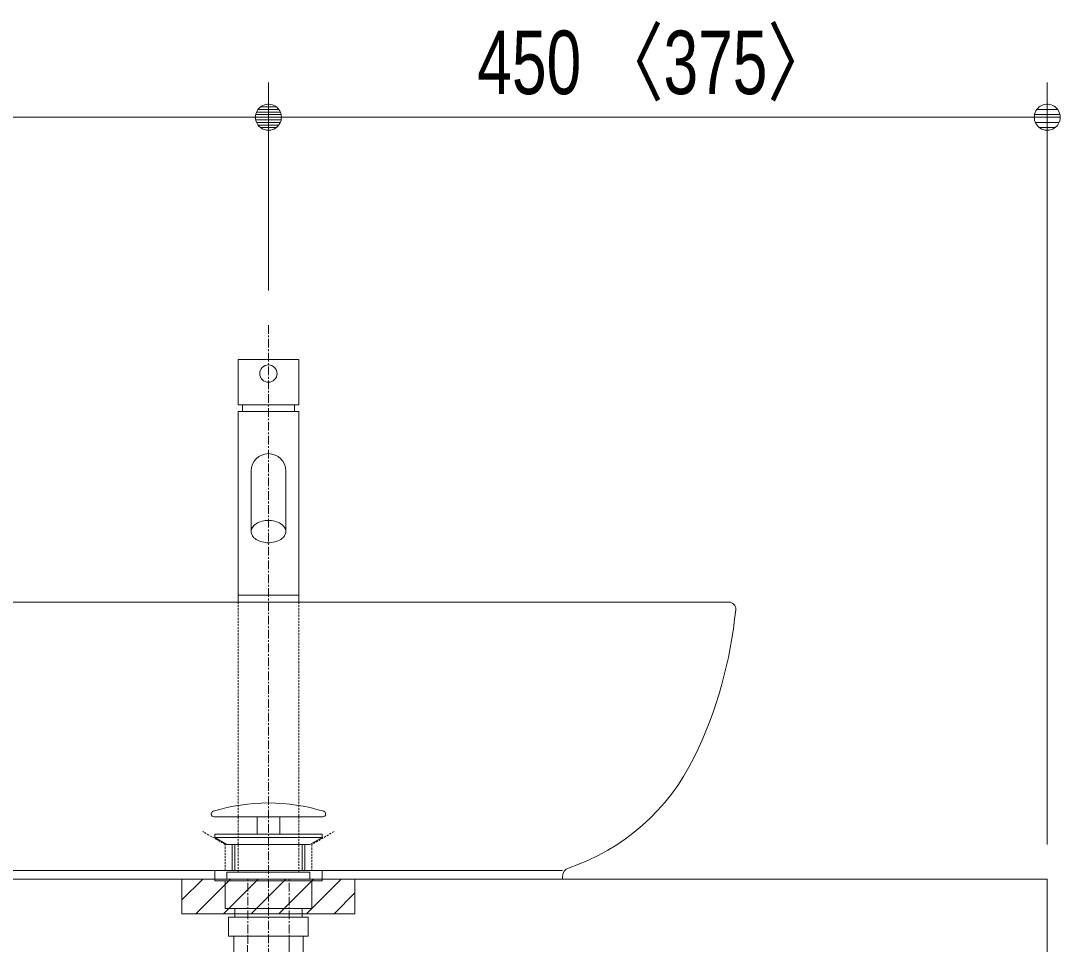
# Model space of a CAD drawing. Units: millimetres, scale not verified. Extents: x -6062 to 6062, y -3045 to 3045.
# Drawn here: x -2311 to -1710, y -1368 to -834 of the extents above; entities that cross this region are included whole.
import ezdxf
from ezdxf.enums import TextEntityAlignment as Align

# ---------------------------------------------------------------- set-up
doc = ezdxf.new("R2010")
doc.units = ezdxf.units.MM
doc.header["$LTSCALE"] = 20
doc.linetypes.add('CHAIN1', pattern=[8, 5, -1, 1, -1])
doc.linetypes.add('DASHED1', pattern=[1.8, 1.2, -0.6])
for name, color, linetype, lineweight in [('0-2_4給排水', 7, 'Continuous', 9), ('0-3_2寸法-1', 7, 'Continuous', 9), ('0-4_0', 7, 'Continuous', 9), ('0-7_5ボウル・キャビネット', 7, 'Continuous', 9)]:
    doc.layers.add(name, color=color, linetype=linetype, lineweight=lineweight)
doc.styles.add('ＭＳ Ｐゴシック', font='')
doc.styles.get('ＭＳ Ｐゴシック').set_extended_font_data('MS PGothic')

# ---------------------------------------------------------------- blocks, each defined once
blk = doc.blocks.new('グループ-10')
at = {"layer": '0-2_4給排水'}
for p, q in [((-7900, -21120), (-7900, -21200)), ((-7300, -21120), (-7300, -21200)), ((-7250, -23320), (-7950, -23320))]:
    blk.add_line(p, q, dxfattribs=at)
for points in [[(-7950, -20600), (-7950, -21120), (-7250, -21120), (-7250, -20600)], [(-7950, -23400), (-7250, -23400), (-7250, -21200), (-7950, -21200)], [(-8080, -26520), (-8080, -26600), (-7120, -26600), (-7120, -26520)]]:
    blk.add_lwpolyline(points, close=True, dxfattribs=at)
for points in [[(-7800, -21885.7), (-7800, -22585.7), (-7799.2, -22597.3), (-7796.7, -22609.1), (-7792.3, -22621.1), (-7786, -22633), (-7777.7, -22644.8), (-7767.4, -22656.1), (-7755.3, -22666.8), (-7741.4, -22676.6), (-7726.1, -22685.5), (-7709.4, -22693.3)], [(-7709.4, -22693.3), (-7691.9, -22699.9), (-7673.6, -22705.3), (-7655, -22709.3), (-7636.4, -22712.1), (-7618, -22713.8), (-7600, -22714.3), (-7582, -22713.8), (-7563.6, -22712.1), (-7545, -22709.3), (-7526.4, -22705.3), (-7508.1, -22699.9), (-7490.6, -22693.3), (-7473.9, -22685.5), (-7458.6, -22676.6), (-7444.7, -22666.8), (-7432.6, -22656.1), (-7422.3, -22644.8), (-7414, -22633), (-7407.7, -22621.1), (-7403.3, -22609.1), (-7400.8, -22597.3), (-7400, -22585.7), (-7400, -21885.7)], [(-7400, -22585.7), (-7400.8, -22574.2), (-7403.3, -22562.3), (-7407.7, -22550.3), (-7414, -22538.4), (-7422.3, -22526.7), (-7432.6, -22515.4), (-7444.7, -22504.7), (-7458.6, -22494.8), (-7473.9, -22485.9), (-7490.6, -22478.1), (-7508.1, -22471.5), (-7526.4, -22466.2), (-7545, -22462.1), (-7563.6, -22459.3), (-7582, -22457.7), (-7600, -22457.2), (-7618, -22457.7), (-7636.4, -22459.3), (-7655, -22462.1), (-7673.6, -22466.2), (-7691.9, -22471.5), (-7709.4, -22478.1), (-7726.1, -22485.9), (-7741.4, -22494.8), (-7755.3, -22504.7), (-7767.4, -22515.4), (-7777.7, -22526.7), (-7786, -22538.4), (-7792.3, -22550.3), (-7796.7, -22562.3), (-7799.2, -22574.2), (-7800, -22585.7)]]:
    blk.add_lwpolyline(points, dxfattribs=at)
at = {"layer": '0-2_4給排水', "linetype": 'DASHED1'}
blk.add_lwpolyline([(-7950, -26520), (-7250, -26520), (-7250, -23400), (-7950, -23400)], close=True, dxfattribs=at)
at = {"layer": '0-2_4給排水', "linetype": 'CHAIN1'}
for points in [[(-7840, -27346.5), (-7840, -27223.6), (-7840, -26600)], [(-7360, -27346.5), (-7360, -27223.6), (-7360, -26600)]]:
    blk.add_lwpolyline(points, dxfattribs=at)
at = {"layer": '0-2_4給排水'}
blk.add_circle((-7600, -20760), 100, dxfattribs=at)
for start, end in [(90, 180), (0, 90)]:
    blk.add_arc((-7600, -21885.7), 200, start, end, dxfattribs=at)
at = {"layer": '0-2_4給排水', "linetype": 'CHAIN1'}
for centre, start, end in [((-12828.9, -27346.5), 334.77086, 0), ((-2371.1, -27346.5), 180, 205.22914)]:
    blk.add_arc(centre, 4988.9, start, end, dxfattribs=at)
blk = doc.blocks.new('_Dot')
at = {"layer": '0-4_0'}
for p, q in [((-10, 0), (-20, 0)), ((9.78, 2), (-9.78, 2)), ((7.99, 6), (-7.99, 6)), ((9.16, -3.98), (-9.16, -3.98)), ((6, -7.98), (-6, -7.98))]:
    blk.add_line(p, q, dxfattribs=at)
for points in [[(10, 0), (9.92, 1.25), (9.69, 2.49), (9.3, 3.68), (8.76, 4.82), (8.09, 5.88), (7.29, 6.85), (6.37, 7.71), (5.36, 8.44), (4.26, 9.05), (3.09, 9.51), (1.87, 9.82), (0.63, 9.98), (-0.63, 9.98), (-1.87, 9.82), (-3.09, 9.51), (-4.26, 9.05), (-5.36, 8.44), (-6.37, 7.71), (-7.29, 6.85), (-8.09, 5.88), (-8.76, 4.82), (-9.3, 3.68), (-9.69, 2.49), (-9.92, 1.25), (-10, 0), (0, 0)], [(-10, 0), (-9.92, -1.25), (-9.69, -2.49), (-9.3, -3.68), (-8.76, -4.82), (-8.09, -5.88), (-7.29, -6.85), (-6.37, -7.71), (-5.36, -8.44), (-4.26, -9.05), (-3.09, -9.51), (-1.87, -9.82), (-0.63, -9.98), (0.63, -9.98), (1.87, -9.82), (3.09, -9.51), (4.26, -9.05), (5.36, -8.44), (6.37, -7.71), (7.29, -6.85), (8.09, -5.88), (8.76, -4.82), (9.3, -3.68), (9.69, -2.49), (9.92, -1.25), (10, 0), (0, 0)]]:
    blk.add_lwpolyline(points, close=True, dxfattribs=at)
blk = doc.blocks.new('グループ-14')
at = {"layer": '0-2_4給排水', "linetype": 'CHAIN1'}
blk.add_line((-7600, -20200), (-7600, -41400), dxfattribs=at)
at = {"layer": '0-2_4給排水'}
for p, q in [((-8260, -25845.2), (-8260, -25850)), ((-8230, -25880), (-6970, -25880)), ((-6940, -25850), (-6940, -25845.2)), ((-8020, -26200), (-8020, -26500)), ((-7990, -26200), (-7990, -26500)), ((-7210, -26200), (-7210, -26500)), ((-7180, -26200), (-7180, -26500))]:
    blk.add_line(p, q, dxfattribs=at)
for points in [[(-7730, -25880), (-7470, -25880), (-7470, -26080), (-7730, -26080)], [(-8220, -26080), (-6980, -26080), (-6980, -26120), (-8220, -26120)], [(-8081.3, -26200), (-8220, -26120), (-6980, -26120), (-7120.2, -26200)], [(-8220, -26500), (-6980, -26500), (-6980, -26620), (-8220, -26620)], [(-8100, -26620), (-7100, -26620), (-7100, -26940), (-8100, -26940)], [(-7990, -26940), (-7210, -26940), (-7210, -27040), (-7990, -27040)], [(-8060, -27040), (-7140, -27040), (-7140, -27260), (-8060, -27260)], [(-8000, -27260), (-7200, -27260), (-7200, -27500), (-8000, -27500)]]:
    blk.add_lwpolyline(points, close=True, dxfattribs=at)
for centre, radius, start, end in [((-8230, -25845.2), 30, 107.1832, 180), ((-7600, -27882.5), 2162.5, 72.8168, 107.1832), ((-6970, -25845.2), 30, 0, 72.8168), ((-8230, -25850), 30, 180, 270), ((-6970, -25850), 30, 270, 0)]:
    blk.add_arc(centre, radius, start, end, dxfattribs=at)
blk = doc.blocks.new('グループ-22')
at = {"layer": '0-7_5ボウル・キャビネット'}
for p, q in [((-12920, -23400), (-2280, -23400)), ((-11000, -26500), (-4200, -26500))]:
    blk.add_line(p, q, dxfattribs=at)
at = {"layer": '0-7_5ボウル・キャビネット', "linetype": 'DASHED1'}
blk.add_lwpolyline([(-6842.1, -26051.1), (-7100, -26200), (-7100, -26500), (-8100, -26500), (-8100, -26200), (-8357.9, -26051.1)], dxfattribs=at)
at = {"layer": '0-7_5ボウル・キャビネット'}
blk.add_lwpolyline([(-4200, -26566.4), (-4200, -26600), (-11000, -26600), (-11000, -26566.4)], dxfattribs=at)
for centre, radius, start, end in [((-12920, -23480), 80, 90, 185.51174), ((-2280, -23480), 80, 354.48826, 90), ((-8022.7, -23007.4), 5000, 185.51174, 205.97328), ((-7177.3, -23007.4), 5000, 334.02672, 354.48826), ((-10270.2, -24102.3), 2500, 205.97328, 251.38925), ((-4929.8, -24102.3), 2500, 288.61075, 334.02672), ((-11100, -26566.4), 100, 0, 71.38925), ((-4100, -26566.4), 100, 108.61075, 180)]:
    blk.add_arc(centre, radius, start, end, dxfattribs=at)
blk = doc.blocks.new('グループ-30')
at = {"layer": '0-7_5ボウル・キャビネット'}
blk.add_lwpolyline([(-16600, -26600), (1400, -26600), (1400, -27600), (-16600, -27600)], close=True, dxfattribs=at)
blk = doc.blocks.new('グループ-36')
at = {"layer": '0-7_5ボウル・キャビネット'}
blk.add_blockref('グループ-30', (0, 0), dxfattribs=at)
blk = doc.blocks.new('グループ-37')
at = {"layer": '0-7_5ボウル・キャビネット'}
blk.add_blockref('グループ-36', (0, 0), dxfattribs=at)

msp = doc.modelspace()

# ---------------------------------------------------------------- linework, layer by layer
at = {"layer": '0-3_2寸法-1'}
for p, q in [((-2167.5, -990), (-2167.5, -870)), ((-2167.5, -990), (-2167.5, -870)), ((-1717.5, -1310), (-1717.5, -870)), ((-2602.49, -890), (-2182.51, -890)), ((-1732.51, -890), (-2152.49, -890))]:
    msp.add_line(p, q, dxfattribs=at)
at = {"layer": '0-7_5ボウル・キャビネット'}
for p, q in [((-2217.5, -1342), (-2205.5, -1330)), ((-2209.5, -1350), (-2189.5, -1330)), ((-2193.5, -1350), (-2173.5, -1330)), ((-2177.5, -1350), (-2157.5, -1330)), ((-2161.5, -1350), (-2141.5, -1330)), ((-2145.5, -1350), (-2125.5, -1330)), ((-2129.5, -1350), (-2117.5, -1338))]:
    msp.add_line(p, q, dxfattribs=at)
msp.add_lwpolyline([(-2217.5, -1350), (-2217.5, -1330), (-2117.5, -1330), (-2117.5, -1350)], close=True, dxfattribs=at)
at = {"layer": '0-7_5ボウル・キャビネット', "linetype": 'DASHED1'}
msp.add_lwpolyline([(-2217.5, -1350), (-2217.5, -1330), (-2117.5, -1330), (-2117.5, -1350)], close=True, dxfattribs=at)

# ---------------------------------------------------------------- block references
at = {"layer": '0-2_4給排水', "xscale": 0.05, "yscale": 0.05}
for name in ['グループ-14', 'グループ-10']:
    msp.add_blockref(name, (-1787.5, 0), dxfattribs=at)
at = {"layer": '0-3_2寸法-1', "xscale": 0.7503418, "yscale": 0.7503418}
for p in [(-2167.5, -890), (-1717.5, -890)]:
    msp.add_blockref('_Dot', p, dxfattribs=at)
at = {"layer": '0-3_2寸法-1', "xscale": 0.7503418, "yscale": 0.7503418, "rotation": 180}
msp.add_blockref('_Dot', (-2167.5, -890), dxfattribs=at)
at = {"layer": '0-7_5ボウル・キャビネット', "xscale": 0.05, "yscale": 0.05}
for name in ['グループ-22', 'グループ-37']:
    msp.add_blockref(name, (-1787.5, 0), dxfattribs=at)

# ---------------------------------------------------------------- texts
at = {"layer": '0-3_2寸法-1', "style": 'ＭＳ Ｐゴシック', "width": 0.75}
msp.add_text('450 〈375〉', height=36.69, dxfattribs=at).set_placement((-2046.82, -887.65), align=Align.BOTTOM_LEFT)

doc.saveas('drawing.dxf')
